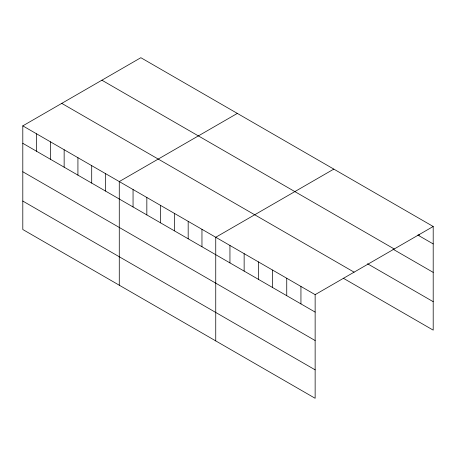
<?xml version="1.0" encoding="UTF-8"?>
<svg xmlns="http://www.w3.org/2000/svg" width="456" height="456" viewBox="0 0 456 456"><rect width="100%" height="100%" fill="white"/><g stroke="black" fill="none" stroke-linecap="round" stroke-linejoin="round"><path stroke-width="0.68" d="M22.8 125.867L315.142 294.65L315.142 398.293L22.8 229.51L22.8 125.867L140.858 57.707L433.2 226.489L433.2 330.133L343.271 278.211M237.331 113.407L119.272 181.568L119.272 285.205M333.803 169.108L215.745 237.268L215.745 340.906M315.142 294.65L433.2 226.489M417.816 235.051L433.2 243.931M101.899 80.205L394.24 248.982M392.969 249.153L433.2 272.38M367.525 263.767L433.2 301.684M61.759 103.375L354.101 272.158M22.8 143.309L315.142 312.092M22.8 171.758L315.142 340.541M22.8 201.062L315.142 369.844M419.001 234.338L419.001 235.735M300.943 286.453L300.943 303.895M286.744 278.257L286.744 295.699M272.545 270.06L272.545 287.497M258.347 261.858L258.347 279.3M244.142 253.661L244.142 271.103M229.944 245.465L229.944 262.907M201.962 229.311L201.962 246.747M188.18 221.354L188.18 238.796M174.403 213.397L174.403 230.839M160.62 205.439L160.62 222.881M146.838 197.482L146.838 214.924M133.055 189.525L133.055 206.967M105.49 173.611L105.49 191.053M91.707 165.653L91.707 183.095M77.925 157.696L77.925 175.138M64.148 149.739L64.148 167.181M50.365 141.782L50.365 159.224M36.583 133.825L36.583 151.267"/></g></svg>
